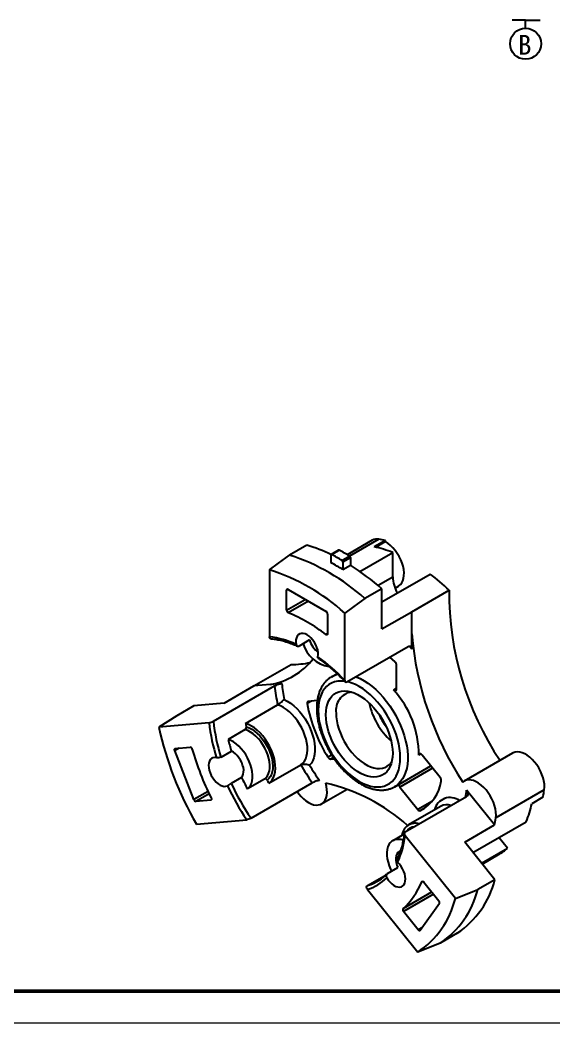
# Model space of a CAD drawing. Header units: millimetres. Extents: x 2517 to 4431, y 863 to 2540.
# Drawn here: x 3978.3 to 4018.8, y 923 to 999 of the extents above; entities that cross this region are included whole.
import ezdxf

# ---------------------------------------------------------------- set-up
doc = ezdxf.new("R2010")
doc.units = ezdxf.units.MM
for name, color, linetype, lineweight in [('实线', 7, 'Continuous', 25), ('引导线', 6, 'Continuous', 9), ('粗实线', 9, 'Continuous', 50)]:
    doc.layers.add(name, color=color, linetype=linetype, lineweight=lineweight)
doc.styles.get("Standard").update_dxf_attribs({"font": 'simfang.ttf'})

msp = doc.modelspace()

# ---------------------------------------------------------------- linework, layer by layer
at = {"layer": '实线', "color": 1, "ltscale": 0.1}
for p, q in [((4016.6294, 999.0065), (4015.6014, 999.0065)), ((4016.6294, 998.3915), (4016.6294, 999.0065)), ((4016.6294, 999.0065), (4017.7248, 999.0065))]:
    msp.add_line(p, q, dxfattribs=at)
at = {"layer": '实线'}
for p, q in [((4005.0025, 959.5631), (4003.1093, 958.4702)), ((4005.4974, 959.648), (4003.2791, 958.3674)), ((4006.0025, 959.5605), (4005.1539, 959.0706)), ((4006.0025, 959.4641), (4006.0025, 959.5605)), ((4000.0397, 959.1902), (3998.7386, 958.4391)), ((4002.4552, 958.8235), (4001.8895, 958.497)), ((4001.9277, 958.494), (4002.4934, 958.8206)), ((4006.0025, 959.4641), (4005.275, 959.0442)), ((4001.8729, 958.4604), (4001.8729, 957.8698)), ((4002.7233, 958.0348), (4003.289, 958.3613)), ((4002.778, 957.9379), (4003.3437, 958.2644)), ((4003.3437, 958.2644), (4003.3437, 957.6739)), ((4004.0719, 957.1955), (4006.5681, 958.6366)), ((4006.5681, 956.8013), (4006.5681, 958.6366)), ((3997.2112, 957.3341), (3997.2112, 952.245)), ((4002.778, 957.9379), (4002.778, 957.3473)), ((4002.778, 957.3473), (4003.3437, 957.6739)), ((4005.4429, 956.1517), (4006.5681, 956.8013)), ((4005.7427, 954.8944), (4009.3966, 957.0037)), ((3998.6203, 955.8385), (3998.5071, 955.7732)), ((3998.5071, 954.2735), (3998.5071, 955.7732)), ((3998.6203, 955.8385), (4001.5053, 954.1731)), ((4005.7427, 955.8979), (4004.4416, 955.1468)), ((4005.7427, 952.8441), (4005.7427, 955.8979)), ((4006.7322, 955.943), (4007.0024, 956.0989)), ((4008.0055, 954.1503), (4010.8339, 955.7831)), ((3998.5071, 954.2735), (3999.9192, 955.0887)), ((4000.1614, 954.9488), (3998.6375, 954.0691)), ((4001.6184, 953.9771), (4001.6184, 952.4774)), ((4002.9143, 948.9527), (4002.9143, 954.0418)), ((4005.7427, 952.8441), (4008.0055, 954.1503)), ((4008.0055, 952.4815), (4008.0055, 954.1503)), ((4000.2523, 952.0075), (3999.4604, 951.5503)), ((4001.488, 952.4236), (4001.6184, 952.4988)), ((4008.0055, 951.3236), (4008.0055, 952.4815)), ((4003.084, 948.8384), (4007.7226, 951.5162)), ((3996.0313, 948.52), (3998.8597, 950.1528)), ((4006.851, 948.272), (4006.851, 950.0935)), ((4002.3407, 949.4518), (4001.9056, 949.2006)), ((4001.9056, 949.2006), (4001.9177, 949.2075)), ((3992.9629, 945.8446), (3997.6015, 948.5224)), ((3993.7686, 947.2137), (3996.0313, 948.52)), ((3997.2829, 948.6319), (3996.0313, 948.52)), ((3998.1512, 948.7095), (3997.2829, 948.6319)), ((4006.851, 948.3749), (4006.6085, 948.2349)), ((4000.393, 947.3706), (4000.0699, 947.1841)), ((4000.8353, 947.4102), (4000.1508, 947.3489)), ((3991.4783, 947.0089), (3990.1773, 946.2579)), ((3993.7686, 947.2137), (3991.4783, 947.0089)), ((3995.3998, 945.6855), (3997.8323, 947.0897)), ((3990.1773, 946.2579), (3988.8173, 945.3911)), ((3992.6339, 945.7324), (3988.8173, 945.3911)), ((3995.3795, 945.2226), (3994.0784, 944.4715)), ((3990.3427, 943.7995), (3990.0334, 943.621)), ((3991.4759, 939.9031), (3990.0334, 943.621)), ((3990.0749, 943.7756), (3991.1996, 943.8762)), ((3993.5376, 943.1232), (3994.3295, 943.5804)), ((4001.9383, 943.282), (4001.6487, 943.1148)), ((4002.0575, 943.096), (4001.8478, 942.975)), ((4001.8478, 942.975), (4002.126, 942.9998)), ((4008.6925, 943.3543), (4008.537, 943.2645)), ((4010.1571, 941.5724), (4008.791, 943.2718)), ((4015.6514, 943.4311), (4011.9745, 941.3084)), ((3997.1614, 941.1451), (3999.5939, 942.5494)), ((4006.7052, 940.8866), (4009.4395, 942.4651)), ((4009.5789, 942.2917), (4007.0939, 940.8572)), ((3995.1016, 941.5904), (3994.3097, 941.1332)), ((3996.8367, 941.4668), (3995.5356, 940.7157)), ((3992.5545, 940.5258), (3991.4759, 939.9031)), ((3995.8144, 938.4951), (4000.453, 941.1729)), ((4001.1618, 939.5835), (4003.1075, 940.7068)), ((4006.7206, 940.8956), (4006.7052, 940.8866)), ((4007.0939, 940.8572), (4008.46, 939.1578)), ((4014.2765, 937.9872), (4012.1566, 940.6244)), ((4018.0479, 940.6352), (4014.3709, 938.5125)), ((3992.6385, 940.348), (3991.6305, 939.7661)), ((3992.7552, 939.8667), (3991.6305, 939.7661)), ((3992.7552, 939.8667), (3992.7966, 939.8906)), ((4007.502, 937.4513), (4012.1407, 940.1291)), ((4009.562, 939.794), (4008.46, 939.1578)), ((4017.9483, 940.0855), (4017.0998, 939.5957)), ((4010.1848, 939.3946), (4007.7524, 937.9904)), ((4009.0002, 939.2646), (4008.6592, 939.0677)), ((3991.6688, 938.0416), (3995.4855, 938.3828)), ((4012.0138, 936.681), (4014.2765, 937.9872)), ((4012.6406, 935.9013), (4016.6795, 938.2329)), ((4007.4235, 937.2925), (4006.5581, 936.7929)), ((4011.3082, 932.4074), (4007.4916, 937.1552)), ((4015.2652, 936.2207), (4014.6087, 937.0374)), ((4014.304, 933.832), (4012.0138, 936.681)), ((4013.2971, 935.0845), (4015.2652, 936.2207)), ((4013.3475, 935.0219), (4014.5818, 935.7344)), ((4006.1553, 934.2949), (4006.9472, 934.7521)), ((4004.6505, 933.3941), (4006.055, 934.2049)), ((4008.8284, 933.7079), (4008.7639, 933.6706)), ((4014.304, 933.832), (4013.0029, 933.0809)), ((4004.64, 933.098), (4008.4567, 928.3502)), ((4008.9259, 933.643), (4010.0507, 932.2438)), ((4011.3082, 932.4074), (4013.0029, 933.0809)), ((4007.3387, 931.6428), (4009.521, 932.9027)), ((4009.6481, 932.7445), (4007.3703, 931.4296)), ((4008.495, 930.0304), (4007.3703, 931.4296)), ((4010.0921, 932.0414), (4008.6496, 929.989)), ((4008.804, 930.2088), (4008.495, 930.0304)), ((4011.4525, 929.7748), (4010.1514, 929.0237)), ((4010.1514, 929.0237), (4008.4567, 928.3502))]:
    msp.add_line(p, q, dxfattribs=at)
at = {"layer": '实线', "flags": 128}
for points in [[(4007.0024, 956.0989), (4007.0188, 956.1088), (4007.1441, 956.2082), (4007.2478, 956.3383), (4007.328, 956.4967), (4007.3831, 956.6802), (4007.4121, 956.8856), (4007.4144, 957.1088), (4007.39, 957.3457), (4007.3394, 957.5918), (4007.2635, 957.8424), (4007.1637, 958.0927), (4007.042, 958.3381), (4006.9006, 958.574), (4006.7423, 958.7958), (4006.5699, 958.9993), (4006.3868, 959.1808), (4006.1965, 959.3367), (4006.0025, 959.4641)], [(3997.2112, 957.3341), (3997.9071, 957.8376), (3998.7386, 958.4391)], [(4004.4416, 955.1468), (4003.6103, 954.5454), (4002.9143, 954.0418)], [(4000.8904, 950.719), (4000.9105, 950.8813), (4000.9034, 951.0607), (4000.8694, 951.2514), (4000.8095, 951.4472), (4000.7257, 951.642), (4000.6206, 951.8294), (4000.4976, 952.0034), (4000.3606, 952.1586), (4000.2141, 952.2898), (4000.0628, 952.3929), (3999.9114, 952.4645), (3999.7649, 952.5025), (3999.628, 952.5054), (3999.505, 952.4734), (3999.3998, 952.4073), (3999.316, 952.3094), (3999.2561, 952.1827), (3999.2221, 952.0313), (3999.215, 951.8601), (3999.2351, 951.6745)], [(4001.6184, 952.4774), (4001.6158, 952.451), (4001.608, 952.4288), (4001.5956, 952.4119), (4001.5789, 952.401), (4001.5588, 952.3967), (4001.5363, 952.3991), (4001.5123, 952.4082), (4001.488, 952.4236)], [(4008.0055, 951.3236), (4007.8937, 951.4439), (4007.7929, 951.5502)], [(4006.7328, 950.3485), (4006.3463, 950.695), (4006.3276, 950.7108)], [(4002.926, 948.8756), (4002.8986, 948.8793), (4002.6357, 948.897), (4002.3847, 948.8805), (4002.1476, 948.8298), (4001.9265, 948.7454), (4001.7233, 948.6281), (4001.5397, 948.4788), (4001.3773, 948.2987), (4001.2375, 948.0896), (4001.1214, 947.853), (4001.0301, 947.5911), (4000.9643, 947.306), (4000.9246, 947.0002), (4000.9113, 946.6764)], [(4003.7582, 949.2276), (4003.7819, 949.2183), (4004.0803, 949.0843), (4004.3805, 948.9187), (4004.6801, 948.7227), (4004.9768, 948.498), (4005.2682, 948.2462), (4005.5521, 947.9693), (4005.8262, 947.6696), (4006.0884, 947.3493), (4006.3367, 947.011), (4006.5691, 946.6572), (4006.7837, 946.2908), (4006.979, 945.9147), (4007.1533, 945.5318), (4007.3053, 945.145), (4007.4339, 944.7574), (4007.538, 944.3721), (4007.6168, 943.992), (4007.6696, 943.6202), (4007.6962, 943.2595), (4007.6962, 942.9128), (4007.6696, 942.5827), (4007.6168, 942.2719), (4007.538, 941.9828), (4007.4339, 941.7176), (4007.3053, 941.4785), (4007.1533, 941.2673), (4006.979, 941.0856), (4006.7837, 940.9349), (4006.7206, 940.8956)], [(4000.9113, 946.6764), (4000.9246, 946.3372), (4000.9643, 945.9857), (4001.0301, 945.6246), (4001.1214, 945.2573), (4001.2375, 944.8867), (4001.3773, 944.516), (4001.5397, 944.1485), (4001.7233, 943.7872), (4001.9265, 943.4352), (4002.1476, 943.0956), (4002.3847, 942.7712), (4002.6357, 942.4648), (4002.8986, 942.179), (4003.1711, 941.9162), (4003.4509, 941.6787), (4003.7355, 941.4686), (4004.0226, 941.2875), (4004.3096, 941.1371), (4004.5942, 941.0187), (4004.874, 940.9332), (4005.1465, 940.8813), (4005.4094, 940.8636), (4005.6604, 940.8801), (4005.8975, 940.9308), (4006.1186, 941.0152), (4006.3218, 941.1325), (4006.5054, 941.2819), (4006.6678, 941.4619), (4006.8076, 941.6711), (4006.9237, 941.9076), (4007.0151, 942.1696), (4007.0808, 942.4546), (4007.1206, 942.7604), (4007.1338, 943.0842), (4007.1206, 943.4234), (4007.0808, 943.775), (4007.0151, 944.136), (4006.9237, 944.5034), (4006.8076, 944.874), (4006.6678, 945.2446), (4006.5054, 945.6121), (4006.3218, 945.9734), (4006.1186, 946.3254), (4005.8975, 946.665), (4005.6604, 946.9894), (4005.4094, 947.2958), (4005.1465, 947.5817), (4004.874, 947.8444), (4004.5942, 948.0819), (4004.3096, 948.292), (4004.0226, 948.4731), (4003.7355, 948.6235), (4003.4509, 948.7419), (4003.1711, 948.8275), (4003.0956, 948.8451)], [(4001.4911, 946.3417), (4001.5041, 946.6299), (4001.5429, 946.9002), (4001.6072, 947.1498), (4001.6963, 947.376), (4001.8092, 947.5767), (4001.9448, 947.7497), (4002.1018, 947.8932), (4002.2785, 948.0059), (4002.473, 948.0864), (4002.6835, 948.1341), (4002.9077, 948.1484), (4003.1434, 948.1291), (4003.388, 948.0765), (4003.6392, 947.9911), (4003.8943, 947.8738), (4004.1508, 947.7258), (4004.4059, 947.5485), (4004.6571, 947.3439), (4004.9017, 947.114), (4005.1374, 946.8612), (4005.3616, 946.5881), (4005.5721, 946.2974), (4005.7666, 945.9922), (4005.9433, 945.6756), (4006.1003, 945.3508), (4006.2359, 945.0212), (4006.3488, 944.6902), (4006.4379, 944.3611), (4006.5022, 944.0373), (4006.541, 943.7222), (4006.554, 943.4189), (4006.541, 943.1307), (4006.5022, 942.8604), (4006.4379, 942.6109), (4006.3488, 942.3846), (4006.2359, 942.1839), (4006.1003, 942.0109), (4005.9433, 941.8674), (4005.7666, 941.7547), (4005.5721, 941.6742), (4005.3616, 941.6265), (4005.1374, 941.6123), (4004.9017, 941.6315), (4004.6571, 941.6841), (4004.4059, 941.7695), (4004.1508, 941.8868), (4003.8943, 942.0349), (4003.6392, 942.2121), (4003.388, 942.4167), (4003.1434, 942.6466), (4002.9077, 942.8994), (4002.6835, 943.1726), (4002.473, 943.4632), (4002.2785, 943.7684), (4002.1018, 944.085), (4001.9448, 944.4098), (4001.8092, 944.7394), (4001.6963, 945.0705), (4001.6072, 945.3996), (4001.5429, 945.7233), (4001.5041, 946.0384), (4001.4911, 946.3417)], [(4006.6085, 948.2349), (4006.649, 948.1962), (4006.6915, 948.1684), (4006.7334, 948.1534), (4006.772, 948.152), (4006.8049, 948.1643), (4006.8299, 948.1896), (4006.8456, 948.2263), (4006.851, 948.272)], [(3998.3215, 947.505), (3998.5652, 947.3772), (3998.8085, 947.2172), (3999.0483, 947.0272), (3999.2814, 946.8095), (3999.5047, 946.5672), (3999.7152, 946.3034), (3999.9102, 946.0216), (4000.0871, 945.7255), (4000.2435, 945.4191), (4000.3774, 945.1063), (4000.487, 944.7914), (4000.5709, 944.4785), (4000.6279, 944.1717), (4000.6574, 943.8751), (4000.6588, 943.5926), (4000.6322, 943.3279), (4000.578, 943.0846), (4000.4968, 942.8659), (4000.3897, 942.6746), (4000.2582, 942.5132)], [(3999.5939, 942.5494), (3999.7375, 942.665), (3999.8592, 942.812), (3999.9571, 942.9883), (4000.0297, 943.1912), (4000.0761, 943.4176), (4000.0954, 943.6643), (4000.0873, 943.9275), (4000.0521, 944.2034), (3999.9903, 944.4878), (3999.9027, 944.7765), (3999.7906, 945.0653), (3999.6558, 945.3498), (3999.5002, 945.6258), (3999.3262, 945.8893), (3999.1362, 946.1362), (3998.9333, 946.363), (3998.7202, 946.5663), (3998.5003, 946.743), (3998.2768, 946.8905), (3998.053, 947.0067), (3997.8323, 947.0897)], [(4000.1508, 947.3489), (4000.1287, 947.3442), (4000.1094, 947.3341), (4000.0931, 947.3189), (4000.0804, 947.299), (4000.0716, 947.275), (4000.0668, 947.2473), (4000.0662, 947.2168), (4000.0699, 947.1841)], [(4002.2639, 946.4612), (4002.277, 946.1729), (4002.3164, 945.8727), (4002.3816, 945.5642), (4002.4717, 945.251), (4002.5857, 944.9367), (4002.7224, 944.6251), (4002.88, 944.3199), (4003.0567, 944.0245), (4003.2506, 943.7424), (4003.4592, 943.477), (4003.6802, 943.2314), (4003.9109, 943.0084), (4004.1487, 942.8107), (4004.3907, 942.6406), (4004.6342, 942.5001), (4004.8762, 942.3907), (4005.114, 942.3139), (4005.3447, 942.2705), (4005.5657, 942.261), (4005.7743, 942.2855), (4005.9682, 942.3437), (4006.1449, 942.435), (4006.3025, 942.5583), (4006.4392, 942.7122), (4006.4839, 942.7761)], [(3996.8367, 941.4668), (3996.9641, 941.5765), (3997.0692, 941.717), (3997.1503, 941.8857), (3997.2058, 942.0797), (3997.2348, 942.2956), (3997.2367, 942.5294), (3997.2117, 942.7771), (3997.1599, 943.0342), (3997.0825, 943.2962), (3996.9808, 943.5584), (3996.8565, 943.8162), (3996.712, 944.065), (3996.5496, 944.3004), (3996.3724, 944.5182), (3996.1835, 944.7145), (3995.9862, 944.8859), (3995.7841, 945.0294), (3995.5806, 945.1422), (3995.3795, 945.2226)], [(3997.1614, 941.1451), (3997.3051, 941.2608), (3997.4268, 941.4078), (3997.5247, 941.5841), (3997.5973, 941.7869), (3997.6436, 942.0134), (3997.6629, 942.26), (3997.6549, 942.5233), (3997.6197, 942.7991), (3997.5578, 943.0835), (3997.4702, 943.3723), (3997.3582, 943.6611), (3997.2234, 943.9456), (3997.0678, 944.2216), (3996.8937, 944.4851), (3996.7038, 944.732), (3996.5008, 944.9588), (3996.2878, 945.1621), (3996.0679, 945.3388), (3995.8444, 945.4863), (3995.6206, 945.6024), (3995.3998, 945.6855)], [(3995.4574, 945.433), (3995.6634, 945.3531), (3995.872, 945.2411), (3996.0798, 945.0989), (3996.2835, 944.9288), (3996.4798, 944.7335), (3996.6655, 944.5162), (3996.8376, 944.2805), (3996.9933, 944.0301), (3997.1301, 943.769), (3997.2457, 943.5016), (3997.3384, 943.2321), (3997.4065, 942.965), (3997.4491, 942.7044), (3997.4653, 942.4547), (3997.455, 942.22), (3997.4183, 942.0038), (3997.3559, 941.8099), (3997.2686, 941.6414), (3997.158, 941.5008), (3997.0258, 941.3906)], [(3995.5356, 940.7157), (3995.663, 940.8254), (3995.7681, 940.9659), (3995.8492, 941.1346), (3995.9047, 941.3286), (3995.9337, 941.5445), (3995.9357, 941.7783), (3995.9106, 942.026), (3995.8589, 942.2831), (3995.7815, 942.5451), (3995.6797, 942.8073), (3995.5555, 943.0651), (3995.4109, 943.3139), (3995.2485, 943.5493), (3995.0713, 943.7671), (3994.8824, 943.9634), (3994.6851, 944.1348), (3994.483, 944.2783), (3994.2795, 944.3911), (3994.0784, 944.4715)], [(3990.0334, 943.621), (3990.0243, 943.6496), (3990.0193, 943.6775), (3990.0185, 943.7035), (3990.0221, 943.7267), (3990.03, 943.7462), (3990.0417, 943.7611), (3990.0568, 943.7711), (3990.0749, 943.7756)], [(3995.1016, 941.5904), (3995.1772, 941.6951), (3995.2291, 941.8265), (3995.2557, 941.9804), (3995.2563, 942.1522), (3995.2309, 942.3365), (3995.1801, 942.5276), (3995.1055, 942.7197), (3995.0096, 942.9067), (3994.8952, 943.0831), (3994.7658, 943.2432), (3994.6255, 943.3822), (3994.4786, 943.4958), (3994.3295, 943.5804)], [(3993.1975, 943.084), (3993.057, 943.0983), (3992.9291, 943.0775), (3992.8178, 943.0222), (3992.7268, 942.9342), (3992.659, 942.8163), (3992.6165, 942.6723), (3992.6007, 942.5069), (3992.6121, 942.3253), (3992.6504, 942.1334), (3992.7143, 941.9373), (3992.8017, 941.7433), (3992.91, 941.5576), (3993.0355, 941.3863), (3993.1743, 941.2347), (3993.3219, 941.1077), (3993.4736, 941.0095), (3993.6245, 940.9431), (3993.7697, 940.9107), (3993.9047, 940.9134), (3994.0251, 940.951)], [(4008.791, 943.2718), (4008.7517, 943.3135), (4008.7096, 943.345), (4008.6672, 943.3643), (4008.6273, 943.3701), (4008.5923, 943.3622), (4008.5646, 943.3409), (4008.5457, 943.3076), (4008.537, 943.2645)], [(4018.0479, 940.6352), (4018.0652, 940.8488), (4018.0559, 941.0785), (4018.02, 941.32), (4017.9582, 941.5686), (4017.8717, 941.8197), (4017.7621, 942.0685), (4017.6315, 942.3103), (4017.4824, 942.5405), (4017.3176, 942.7549), (4017.1401, 942.9492), (4016.9535, 943.1199), (4016.7611, 943.2638), (4016.5666, 943.378), (4016.3737, 943.4605), (4016.1861, 943.5097), (4016.0073, 943.5247), (4015.8406, 943.5051), (4015.6893, 943.4513), (4015.6514, 943.4311)], [(4014.3709, 938.5125), (4014.3883, 938.7273), (4014.3787, 938.9582), (4014.3423, 939.201), (4014.2798, 939.4509), (4014.1923, 939.7032), (4014.0816, 939.9531), (4013.9497, 940.1958), (4013.7992, 940.4266), (4013.633, 940.6413), (4013.4542, 940.8356), (4013.2662, 941.0058), (4013.0726, 941.1487), (4012.8772, 941.2616), (4012.6836, 941.3424), (4012.4956, 941.3893), (4012.3167, 941.4017), (4012.1504, 941.3792), (4011.9998, 941.3223), (4011.8678, 941.232)], [(3999.3055, 940.5104), (3999.4303, 940.3404), (3999.6042, 940.1369), (3999.7887, 939.9559), (3999.9803, 939.8009), (4000.1754, 939.6748), (4000.3702, 939.5801), (4000.5611, 939.5185), (4000.7443, 939.4913), (4000.9164, 939.4988), (4001.0741, 939.5411), (4001.2144, 939.6173), (4001.3346, 939.7259), (4001.4323, 939.8648), (4001.5059, 940.0315), (4001.5537, 940.2227), (4001.575, 940.4348), (4001.5693, 940.6636), (4001.5367, 940.905), (4001.4778, 941.1542)], [(3992.7868, 940.0434), (3992.8, 940.0122), (3992.8084, 939.9809), (3992.8117, 939.9512), (3992.8099, 939.9242), (3992.8028, 939.9014), (3992.791, 939.8837), (3992.7749, 939.8719), (3992.7552, 939.8667)], [(4007.3441, 936.8227), (4007.1664, 936.872), (4006.9775, 936.8938), (4006.8003, 936.8806), (4006.638, 936.8326), (4006.4934, 936.7508), (4006.3691, 936.6364), (4006.2674, 936.4917), (4006.19, 936.3191), (4006.1383, 936.1216), (4006.1132, 935.903), (4006.1151, 935.6669), (4006.1441, 935.4175), (4006.1997, 935.1594), (4006.2807, 934.8971), (4006.3858, 934.6352), (4006.4635, 934.4729)], [(4007.1348, 936.0017), (4007.0392, 935.9622), (4006.9433, 935.8859), (4006.8688, 935.7798), (4006.818, 935.6474), (4006.7925, 935.4925), (4006.7931, 935.3201), (4006.8198, 935.1354), (4006.8717, 934.9441), (4006.9472, 934.7521)], [(4006.1004, 933.98), (4006.2208, 933.8035), (4006.3558, 933.6449), (4006.5011, 933.5096), (4006.652, 933.4017), (4006.8036, 933.3249), (4006.9512, 933.2814), (4007.09, 933.2728), (4007.2155, 933.2992), (4007.3238, 933.3599), (4007.4112, 933.4529), (4007.4751, 933.5753), (4007.5134, 933.723), (4007.5248, 933.8914), (4007.509, 934.075), (4007.4665, 934.2681), (4007.3987, 934.4642), (4007.3077, 934.6573), (4007.1965, 934.8411), (4007.0685, 935.0096), (4006.928, 935.1576)], [(4008.7639, 933.6706), (4008.7751, 933.6891), (4008.7906, 933.7018), (4008.8098, 933.7079), (4008.8318, 933.7074), (4008.8555, 933.7001), (4008.8798, 933.6865), (4008.9037, 933.6672), (4008.9259, 933.643)], [(4004.6505, 933.3941), (4004.8624, 933.4639), (4004.8897, 933.474)], [(4008.6496, 929.989), (4008.6366, 929.9757), (4008.6205, 929.9675), (4008.6016, 929.9648), (4008.5809, 929.9678), (4008.559, 929.9763), (4008.5368, 929.9899), (4008.5152, 930.0082), (4008.495, 930.0304)]]:
    msp.add_lwpolyline(points, dxfattribs=at)
at = {"layer": '实线', "color": 1, "ltscale": 0.1}
msp.add_circle((4016.6294, 997.2134), 1.1781, dxfattribs=at)
at = {"layer": '实线'}
for centre, radius, start, end in [((4005.3703, 958.9038), 0.7549, 80.308806, 119.152196), ((4004.5372, 952.6066), 7.1066, 78.101633, 82.235324), ((3996.5932, 947.5343), 12.1547, 64.236281, 73.527851), ((4002.4717, 958.7881), 0.0391, 56.253956, 114.910971), ((3994.6005, 944.2295), 16.5891, 58.416096, 61.58928), ((4003.3647, 950.7203), 8.5398, 67.968659, 77.906247), ((3993.9037, 943.4783), 15.7226, 47.914547, 72.09083), ((4001.9071, 958.4662), 0.0347, 53.553013, 189.629588), ((3994.0348, 943.903), 16.5891, 58.416096, 61.58928), ((4002.6547, 957.9321), 0.1235, 2.688256, 56.254104), ((4003.2204, 958.2586), 0.1235, 2.688256, 56.254104), ((3992.5052, 942.5965), 15.4708, 47.714706, 72.290671), ((3994.4134, 943.9029), 15.8342, 58.111527, 61.89385), ((3993.1508, 941.3974), 19.2047, 49.02968, 57.943734), ((4009.4041, 956.8931), 2.8374, 181.854317, 207.986521), ((3999.2483, 943.5973), 16.8143, 46.446502, 52.875443), ((3998.5761, 955.7844), 0.0699, 50.796715, 189.214037), ((4033.8509, 955.6283), 23.0176, 179.61454, 213.676948), ((3998.7456, 954.2818), 0.2386, 182.008806, 243.069052), ((3993.9145, 942.5961), 12.4071, 52.380587, 67.624789), ((4001.3728, 953.9659), 0.2459, 2.605478, 57.394522), ((3996.4496, 945.6674), 6.6216, 65.12241, 83.394939), ((4002.087, 952.5839), 1.9231, 197.440526, 231.979719), ((4032.1155, 954.4716), 24.1921, 184.718632, 213.179817), ((4002.1715, 952.4913), 2.5365, 197.694579, 259.614107), ((3996.2725, 954.0158), 5.4779, 280.628859, 321.126141), ((3992.9029, 939.5239), 13.7525, 43.283757, 54.493205), ((3998.9251, 956.4626), 6.3101, 269.406895, 282.579819), ((4006.4756, 950.0744), 0.3759, 2.920513, 46.828843), ((4002.7306, 947.7617), 1.6587, 101.010605, 119.347234), ((4010.3096, 949.8344), 12.7757, 185.894325, 192.405874), ((4010.0138, 949.7719), 11.91, 185.117429, 190.972458), ((4001.2874, 943.3111), 7.2497, 359.632045, 42.779315), ((4003.6391, 946.6861), 1.3935, 98.577956, 189.287317), ((4011.5653, 949.3032), 11.6891, 190.445122, 211.966237), ((4009.8491, 948.2439), 5.1709, 191.256099, 228.738525), ((4006.6117, 947.3056), 13.7268, 186.10978, 197.739085), ((4009.3184, 947.9375), 4.1043, 202.628514, 217.366109), ((4014.5942, 951.1643), 26.4155, 192.62409, 209.78727), ((4006.6257, 947.3256), 14.0822, 186.49644, 197.529825), ((4009.1803, 948.6937), 14.105, 192.314302, 193.366216), ((4008.736, 948.1211), 15.1051, 193.981859, 197.494033), ((3991.1661, 943.68), 0.199, 10.637988, 80.300514), ((4011.8026, 949.5345), 21.2528, 195.886869, 206.524491), ((4001.8728, 943.2223), 0.2486, 205.618535, 264.234419), ((4015.157, 951.307), 17.858, 209.367215, 214.575028), ((4014.9911, 951.2081), 17.1073, 210.547722, 215.146365), ((4011.19, 949.0278), 17.7243, 204.810296, 207.967255), ((4012.7808, 949.9366), 17.9236, 208.476599, 209.373224), ((4007.2112, 941.7634), 3.06, 298.241894, 351.556763), ((4009.9032, 941.3511), 0.3368, 353.701981, 41.090201), ((4010.5997, 948.6769), 18.2868, 204.991539, 214.258012), ((4010.5252, 948.6339), 17.8663, 204.82342, 214.575025), ((3998.3947, 927.5715), 13.9281, 48.158149, 77.211331), ((4007.384, 941.0966), 0.3761, 185.243413, 219.533453), ((4004.7241, 941.3472), 7.4676, 350.368618, 354.445554), ((4008.9533, 941.9978), 9.1961, 347.998081, 351.479035), ((3991.6589, 939.9538), 0.1898, 195.473502, 261.399333), ((4010.9119, 938.8329), 1.2281, 54.445736, 166.198567), ((4008.6216, 939.2499), 0.186, 209.669441, 281.64145), ((4010.6822, 938.4692), 1.0506, 72.395046, 118.257064), ((4009.6071, 941.1606), 7.6544, 337.512053, 348.202866), ((4005.2562, 939.8786), 9.2165, 348.158208, 351.476511), ((4008.2683, 937.0859), 1.0251, 73.030365, 174.084611), ((4008.2914, 937.0566), 0.7979, 97.372238, 142.622386), ((4001.1602, 937.863), 6.3708, 334.870552, 353.621219), ((4012.3569, 939.5847), 4.447, 300.021822, 310.844876), ((4003.5753, 936.5109), 3.5751, 287.326868, 314.934726), ((4003.6729, 936.733), 3.4787, 290.473628, 310.848683), ((4007.6003, 935.5129), 6.9113, 303.874937, 345.92372), ((4003.7869, 935.6538), 5.3576, 311.524746, 338.273911), ((4006.2992, 934.7618), 6.9113, 303.874937, 345.92372), ((4004.696, 934.0239), 6.8069, 303.536911, 346.261746), ((4009.9153, 932.1107), 0.1898, 338.605442, 44.523873), ((4007.4876, 931.5559), 0.1724, 149.742345, 227.129613)]:
    msp.add_arc(centre, radius, start, end, dxfattribs=at)
for points, knots in [([(3997.3021, 952.1124), (3997.2949, 952.1124), (3997.2711, 952.1124), (3997.2408, 952.1376), (3997.2156, 952.1825), (3997.2127, 952.2248), (3997.2112, 952.245)], [0, 0, 0, 0, 0.1241954, 0.4109374, 0.7191808, 1, 1, 1, 1]), ([(3997.2819, 952.1113), (3997.3466, 952.1049), (3997.5358, 952.0862), (3997.8567, 952.0327), (3998.2462, 951.9413), (3998.6425, 951.8198), (3999.0043, 951.6862), (3999.2349, 951.5844), (3999.3302, 951.5423)], [0, 0, 0, 0, 0.0997837, 0.2916211, 0.4831483, 0.6743604, 0.8653626, 1, 1, 1, 1]), ([(3999.2351, 951.6745), (3999.2452, 951.6177), (3999.2773, 951.5717), (3999.3624, 951.5246), (3999.415, 951.5241), (3999.4604, 951.5503)], [0, 0, 0, 0, 0.5, 0.5, 1, 1, 1, 1]), ([(4007.7226, 951.5162), (4007.8008, 951.5613), (4007.876, 951.5621), (4007.9779, 951.4872), (4008.0055, 951.4137), (4008.0055, 951.3236)], [0, 0, 0, 0, 0.5, 0.5, 1, 1, 1, 1]), ([(4000.9032, 950.6378), (4000.8994, 950.6396), (4000.8868, 950.6455), (4000.883, 950.6742), (4000.8882, 950.7058), (4000.8904, 950.719)], [0, 0, 0, 0, 0.2000813, 0.6648785, 1, 1, 1, 1]), ([(4000.9012, 950.6349), (4000.9629, 950.5911), (4001.1608, 950.451), (4001.493, 950.1956), (4001.8954, 949.8612), (4002.2925, 949.503), (4002.6441, 949.1631), (4002.8601, 948.9364), (4002.9487, 948.8435)], [0, 0, 0, 0, 0.0880486, 0.2821607, 0.4763475, 0.6705962, 0.8649062, 1, 1, 1, 1]), ([(4001.9214, 949.2056), (4001.899, 949.1941), (4001.8029, 949.1447), (4001.65, 949.0283), (4001.4655, 948.8581), (4001.3025, 948.6604), (4001.1601, 948.4389), (4001.0396, 948.1937), (4000.9418, 947.9262), (4000.8676, 947.6379), (4000.8181, 947.3307), (4000.7966, 947.0621), (4000.7947, 946.8952), (4000.7941, 946.8397)], [0, 0, 0, 0, 0.0299428, 0.1285469, 0.2271269, 0.3262719, 0.4265054, 0.5281412, 0.6312446, 0.7356548, 0.8410646, 0.9471235, 1, 1, 1, 1]), ([(4002.9143, 948.9527), (4002.9143, 948.8988), (4002.9308, 948.8554), (4002.9924, 948.8107), (4003.0372, 948.8113), (4003.084, 948.8384)], [0, 0, 0, 0, 0.5, 0.5, 1, 1, 1, 1]), ([(3997.6015, 948.5224), (3997.6797, 948.5675), (3997.7868, 948.6138), (3997.989, 948.6816), (3998.0837, 948.7035), (3998.1512, 948.7095)], [0, 0, 0, 0, 0.5, 0.5, 1, 1, 1, 1]), ([(3997.8323, 947.0897), (3997.8765, 947.1153), (3997.9266, 947.1504), (3998.0243, 947.2262), (3998.0712, 947.2661), (3998.2013, 947.382), (3998.2716, 947.4515), (3998.3215, 947.505)], [0, 0, 0, 0, 0.25, 0.25, 0.5, 0.5, 1, 1, 1, 1]), ([(4000.7941, 946.8397), (4000.7948, 946.7795), (4000.7969, 946.6063), (4000.8194, 946.3118), (4000.8692, 945.9554), (4000.943, 945.5932), (4001.0398, 945.2277), (4001.1589, 944.8614), (4001.2992, 944.4966), (4001.4597, 944.1356), (4001.6394, 943.7809), (4001.8369, 943.4347), (4002.051, 943.0994), (4002.2804, 942.7771), (4002.5235, 942.4699), (4002.7788, 942.18), (4003.0448, 941.9094), (4003.3199, 941.6598), (4003.6026, 941.4331), (4003.8911, 941.2311), (4004.1839, 941.0553), (4004.4791, 940.9073), (4004.7748, 940.7888), (4005.0689, 940.701), (4005.3588, 940.6452), (4005.6419, 940.622), (4005.9153, 940.6319), (4006.1768, 940.6737), (4006.4225, 940.749), (4006.6045, 940.8251), (4006.6981, 940.8853), (4006.7213, 940.9002)], [0, 0, 0, 0, 0.01928245, 0.05552613, 0.09173032, 0.12788824, 0.1639934, 0.20004802, 0.23605938, 0.27203756, 0.3079942, 0.34394169, 0.37989286, 0.41585686, 0.45184643, 0.48787476, 0.52395465, 0.56009796, 0.59631436, 0.63260925, 0.66898022, 0.70541175, 0.74185827, 0.77823543, 0.81443248, 0.85031289, 0.88574236, 0.9206316, 0.95497491, 0.98886392, 1, 1, 1, 1]), ([(3992.6339, 945.7324), (3992.6744, 945.736), (3992.7306, 945.7491), (3992.8524, 945.79), (3992.9161, 945.8175), (3992.9629, 945.8446)], [0, 0, 0, 0, 0.5, 0.5, 1, 1, 1, 1]), ([(3995.3795, 945.2226), (3995.4094, 945.2399), (3995.4347, 945.2726), (3995.4633, 945.3502), (3995.4664, 945.3948), (3995.4574, 945.433)], [0, 0, 0, 0, 0.5, 0.5, 1, 1, 1, 1]), ([(3993.5376, 943.1232), (3993.4922, 943.0971), (3993.4284, 943.0814), (3993.3027, 943.0707), (3993.2408, 943.0746), (3993.1975, 943.084)], [0, 0, 0, 0, 0.5, 0.5, 1, 1, 1, 1]), ([(3999.5939, 942.5494), (3999.6381, 942.5749), (3999.6956, 942.5911), (3999.817, 942.6059), (3999.8797, 942.605), (4000.0619, 942.5864), (4000.1715, 942.5545), (4000.2582, 942.5132)], [0, 0, 0, 0, 0.25, 0.25, 0.5, 0.5, 1, 1, 1, 1]), ([(3997.0258, 941.3906), (3997.0056, 941.4278), (3996.9738, 941.4573), (3996.9042, 941.4855), (3996.8667, 941.4841), (3996.8367, 941.4668)], [0, 0, 0, 0, 0.5, 0.5, 1, 1, 1, 1]), ([(4001.0028, 941.36), (4000.9351, 941.354), (4000.8417, 941.3324), (4000.6378, 941.2641), (4000.5313, 941.2181), (4000.453, 941.1729)], [0, 0, 0, 0, 0.5, 0.5, 1, 1, 1, 1]), ([(3994.0251, 940.951), (3994.0584, 940.9673), (3994.1064, 940.9989), (3994.209, 941.0691), (3994.2643, 941.107), (3994.3097, 941.1332)], [0, 0, 0, 0, 0.5, 0.5, 1, 1, 1, 1]), ([(4012.1566, 940.6244), (4012.2242, 940.5403), (4012.2636, 940.4421), (4012.2621, 940.2569), (4012.219, 940.1743), (4012.1407, 940.1291)], [0, 0, 0, 0, 0.5, 0.5, 1, 1, 1, 1]), ([(3995.8144, 938.4951), (3995.7677, 938.4681), (3995.7037, 938.4404), (3995.5827, 938.3997), (3995.5259, 938.3865), (3995.4855, 938.3828)], [0, 0, 0, 0, 0.5, 0.5, 1, 1, 1, 1]), ([(4007.4294, 937.3386), (4007.4214, 937.2733), (4007.3956, 937.0627), (4007.3353, 936.7203), (4007.241, 936.319), (4007.1243, 935.9389), (4006.9978, 935.6055), (4006.9035, 935.4073), (4006.8622, 935.3204)], [0, 0, 0, 0, 0.0859612, 0.2770499, 0.4681766, 0.6594255, 0.8508853, 1, 1, 1, 1]), ([(4007.502, 937.4513), (4007.4553, 937.4243), (4007.4294, 937.3747), (4007.4279, 937.265), (4007.4512, 937.2055), (4007.4916, 937.1552)], [0, 0, 0, 0, 0.5, 0.5, 1, 1, 1, 1]), ([(4006.928, 935.1576), (4006.9112, 935.1756), (4006.8776, 935.2118), (4006.8576, 935.2692), (4006.8554, 935.3117), (4006.8694, 935.331), (4006.8721, 935.3347)], [0, 0, 0, 0, 0.3065745, 0.6128923, 0.9251145, 1, 1, 1, 1]), ([(4006.1293, 934.2767), (4006.0888, 934.2358), (4006.0222, 934.1686), (4005.9501, 934.1101), (4005.9218, 934.0872)], [0, 0, 0, 0, 0.6082821, 1, 1, 1, 1]), ([(4006.1553, 934.2949), (4006.1099, 934.2687), (4006.0773, 934.2178), (4006.0558, 934.1008), (4006.0671, 934.0348), (4006.1004, 933.98)], [0, 0, 0, 0, 0.5, 0.5, 1, 1, 1, 1]), ([(4004.64, 933.098), (4004.5996, 933.1483), (4004.5764, 933.2072), (4004.5778, 933.3177), (4004.6037, 933.3671), (4004.6505, 933.3941)], [0, 0, 0, 0, 0.5, 0.5, 1, 1, 1, 1])]:
    msp.add_open_spline(points, degree=3, knots=knots, dxfattribs=at)
at = {"layer": '引导线'}
msp.add_line((3923.2766, 922.9742), (4124.8927, 922.9742), dxfattribs=at)
at = {"layer": '粗实线'}
msp.add_line((3935.2775, 925.3744), (4122.4925, 925.3744), dxfattribs=at)

# ---------------------------------------------------------------- texts
at = {"layer": '实线', "color": 1, "insert": (4016.5667, 997.1292), "char_height": 1.5, "width": 2.977465, "attachment_point": 5}
msp.add_mtext('B', dxfattribs=at)

doc.saveas('drawing.dxf')
